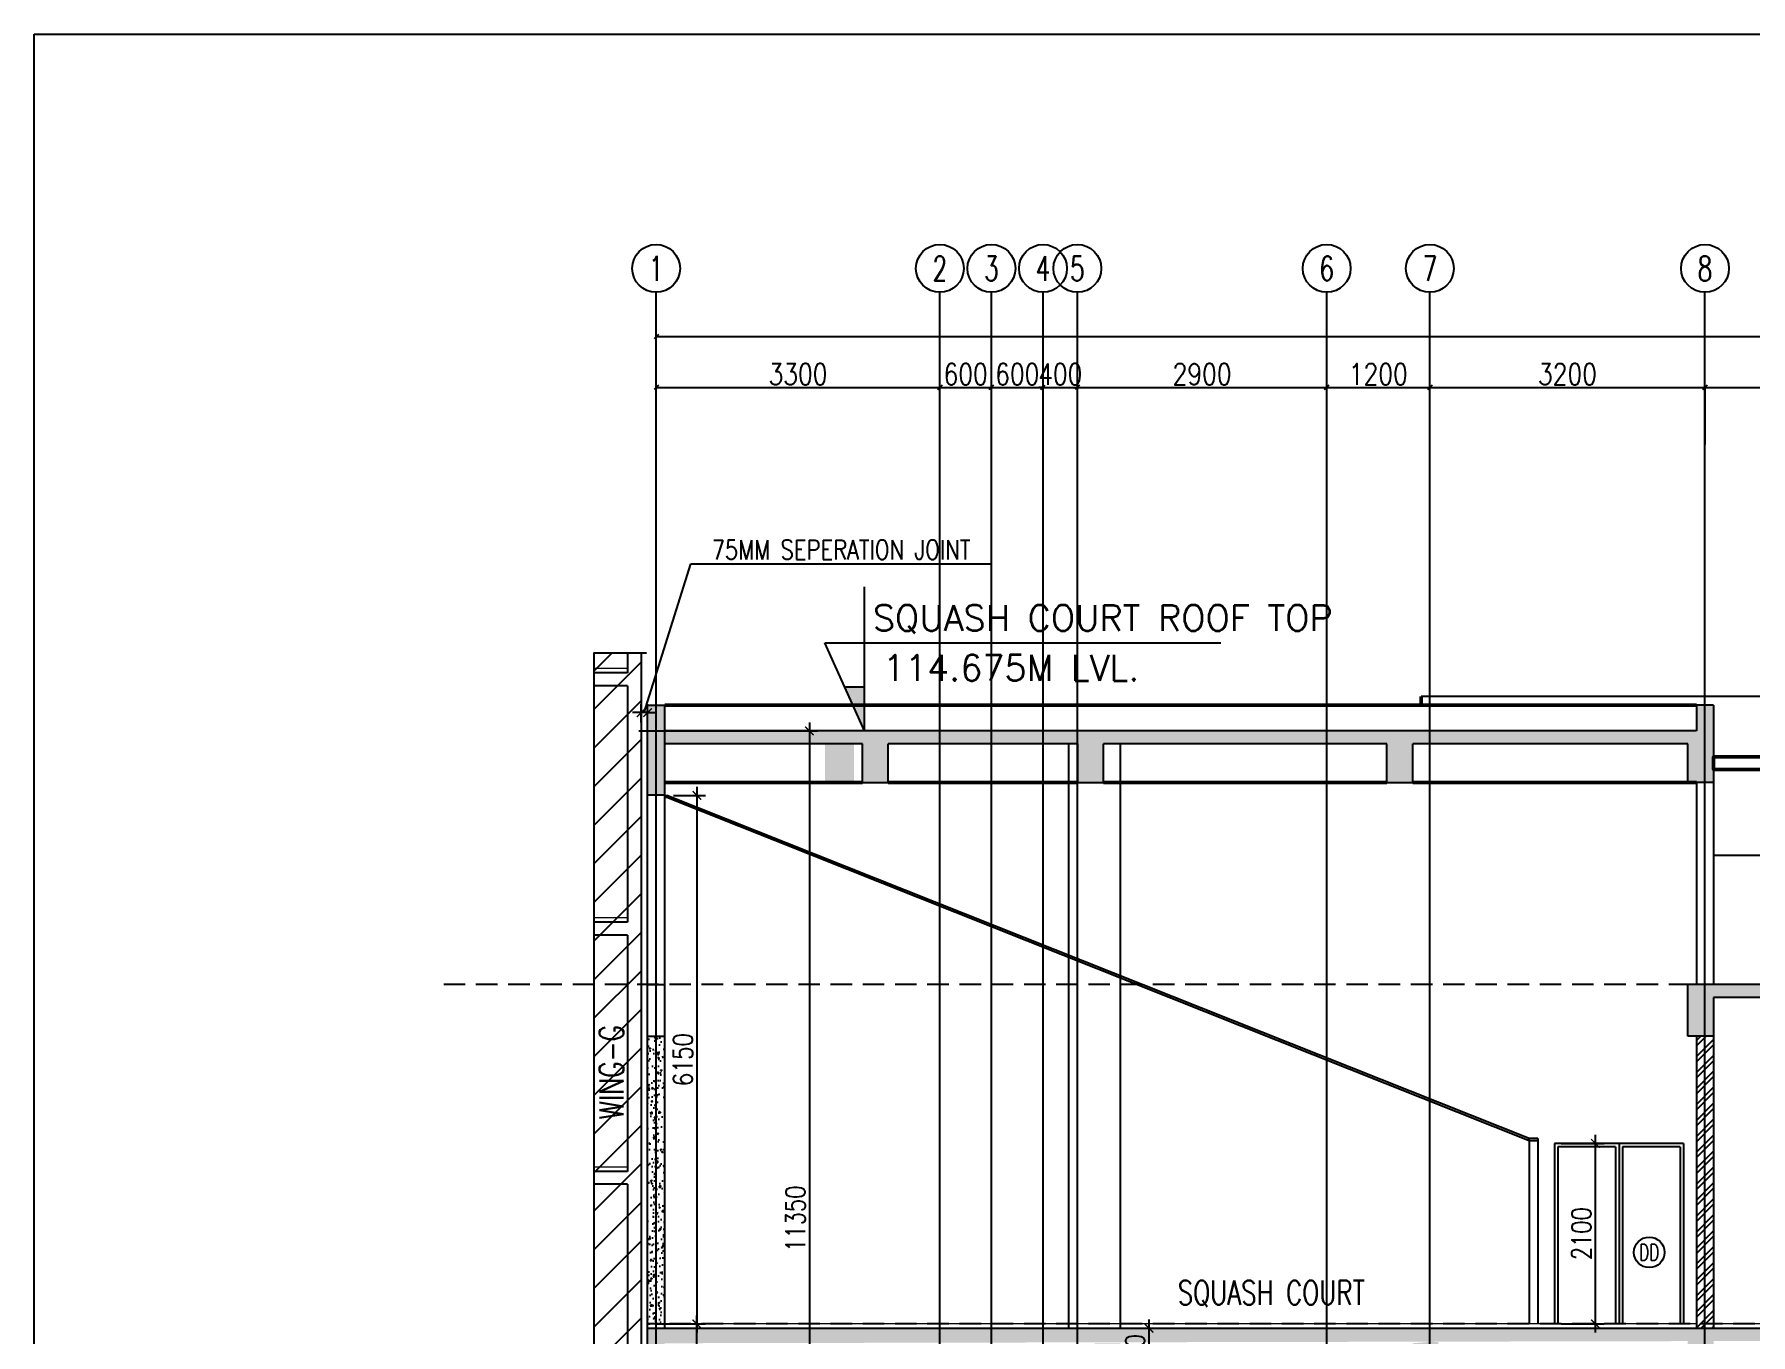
# Model space of a CAD drawing. Extents: x -32840 to 422982, y 280745 to 888746.
# Drawn here: x -32840 to -12876, y 459167 to 474298 of the extents above; entities that cross this region are included whole.
import ezdxf
from ezdxf.enums import TextEntityAlignment as Align

# ---------------------------------------------------------------- set-up
doc = ezdxf.new("R2010")
doc.units = 0
doc.header["$LTSCALE"] = 1000
doc.header["$PDMODE"] = 3
for name, pattern in [('CONTINOUS', [0]), ('DASHDOT', [1, 0.5, -0.25, 0, -0.25]), ('HIDDEN', [0.375, 0.25, -0.125])]:
    doc.linetypes.add(name, pattern=pattern)
doc.layers.get('Defpoints').update_dxf_attribs({"linetype": 'HIDDEN'})
for name, color, linetype in [('a-dim', 3, 'Continuous'), ('A-Door-Win', 1, 'Continuous'), ('A-Ele  2', 6, 'Continuous'), ('A-Elev 01', 7, 'Continuous'), ('A-Elev 03', 4, 'Continuous'), ('A-GRID', 31, 'DASHDOT'), ('A-GRID NO', 40, 'CONTINOUS'), ('A-HAT', 8, 'Continuous'), ('A-LVL', 31, 'HIDDEN'), ('A-RD', 6, 'Continuous'), ('A-Tag LVl', 2, 'Continuous'), ('A-TAG-DW', 2, 'Continuous'), ('A-WALL', 7, 'CONTINOUS'), ('a-win', 1, 'Continuous'), ('I-False Ceiling', 7, 'Continuous')]:
    doc.layers.add(name, color=color, linetype=linetype)
doc.layers.add('A-Dim grid', color=3, linetype='Continuous', transparency=0.5)
doc.layers.add('A-FLOR', color=2, linetype='Continuous', lineweight=18)
doc.styles.add('ROMANS', font='romans.shx', dxfattribs={"width": 0.8})
doc.dimstyles.new('A-Dim Grid', dxfattribs={"dimscale": 100, "dimtxt": 2.5, "dimasz": 0.5, "dimexe": 0, "dimexo": 0, "dimgap": 0.3, "dimtad": 1, "dimdec": 0, "dimlfac": -0.01, "dimzin": 3, "dimdsep": 46, "dimtxsty": 'ROMANS', "dimblk": 'OBLIQUE', "dimcen": 5, "dimclrd": 256, "dimclre": 8, "dimclrt": 4, "dimadec": 0, "dimazin": 0, "dimtfac": 1, "dimtdec": 0, "dimtix": 1, "dimtmove": 1, "dimatfit": 3, "dimfxl": 1, "dimfrac": 2, "dimtolj": 1, "dimtzin": 3, "dimlwd": -1, "dimarcsym": 0})
doc.dimstyles.new('dim-1', dxfattribs={"dimscale": 100, "dimtxt": 2.25, "dimasz": 1, "dimexe": 1, "dimexo": 1, "dimgap": 0.5, "dimtad": 1, "dimdec": 0, "dimzin": 3, "dimdsep": 46, "dimtxsty": 'ROMANS', "dimblk": 'ARCHTICK', "dimcen": 0.0625, "dimdle": 1, "dimclrd": 256, "dimclre": 256, "dimclrt": 6, "dimadec": 0, "dimazin": 0, "dimtfac": 1, "dimtdec": 0, "dimtix": 1, "dimtmove": 1, "dimatfit": 3, "dimfxl": 1, "dimfrac": 2, "dimtolj": 1, "dimtzin": 3, "dimarcsym": 0})
pattern_1 = [(50, (1734.44, 0), (182.18467, -15.939086), [19.05, -209.55]), (355, (1734.44, 0), (-35.24342, 191.056845), [15.24, -167.640584]), (100.451445, (1749.62, -1.33), (146.94125, 175.11775), [16.19001, -178.090245]), (46.1842, (1734.44, 50.8), (271.07904, -42.04233), [28.575, -314.325]), (96.63556, (1757.03, 47.3), (237.40413, 247.42612), [24.28502, -267.1356]), (351.18415, (1734.44, 50.8), (237.40413, 247.42612), [22.85997, -251.45973]), (21, (1759.84, 38.1), (151.61439, -102.2652), [19.05, -209.55]), (326, (1759.84, 38.1), (61.80203, 184.187966), [15.24, -167.64]), (71.451445, (1772.48, 29.58), (213.41642, 81.92277), [16.19001, -178.08994]), (37.5, (1734.44, 0), (3.088603, 84.555039), [0, -165.608, 0, -170.18, 0, -168.275]), (7.5, (1734.44, 0), (66.819663, 100.180575), [0, -97.028, 0, -161.798, 0, -64.135]), (327.5, (1677.8, 0), (135.590595, -5.728744), [0, -63.5, 0, -198.12, 0, -262.89]), (317.5, (1652.4, 0), (148.12918, 25.42649), [0, -82.55, 0, -131.572, 0, -186.69])]

# ---------------------------------------------------------------- blocks, each defined once
blk = doc.blocks.new('_ArchTick')
at = {"color": 0, "linetype": 'ByBlock', "const_width": 0.15}
blk.add_lwpolyline([(-0.5, -0.5), (0.5, 0.5)], dxfattribs=at)
blk = doc.blocks.new('*D1885')
at = {"layer": 'a-dim', "lineweight": -2, "transparency": 16777216}
for p, q in [((-15080, 461392), (-14582, 461392)), ((-14682, 459192), (-14682, 461492)), ((-15080, 459292), (-14582, 459292))]:
    blk.add_line(p, q, dxfattribs=at)
at = {"layer": 'Defpoints', "color": 0, "transparency": 16777216}
for p in [(-15180, 461392), (-14682, 461392), (-15180, 459292)]:
    blk.add_point(p, dxfattribs=at)
at = {"layer": 'a-dim', "lineweight": -2, "transparency": 16777216, "xscale": 100, "yscale": 100, "zscale": 100}
for p, rotation in [((-14682, 461392), 90), ((-14682, 459292), 270)]:
    blk.add_blockref('_ArchTick', p, dxfattribs=dict(at, rotation=rotation))
at = {"layer": 'a-dim', "color": 6, "transparency": 16777216, "insert": (-14845, 460342), "char_height": 225, "attachment_point": 5, "rotation": 90, "style": 'ROMANS'}
blk.add_mtext('\\A1;2100', dxfattribs=at)
blk = doc.blocks.new('RD')
at = {"style": 'ROMANS', "width": 0.75}
for tag, p in [('RT', (10.24, 14.08)), ('SZ', (10.24, 2.74))]:
    blk.add_attdef(tag, text='', height=9, dxfattribs=at).set_placement(p, align=Align.CENTER)
blk = doc.blocks.new('*D1889')
at = {"layer": 'a-dim', "lineweight": -2, "transparency": 16777216}
for p, q in [((-25134, 455192), (-25134, 459392)), ((-25607, 459292), (-25034, 459292)), ((-25407, 455292), (-25034, 455292))]:
    blk.add_line(p, q, dxfattribs=at)
at = {"layer": 'Defpoints', "color": 0, "transparency": 16777216}
for p in [(-25707, 459292), (-25134, 459292), (-25507, 455292)]:
    blk.add_point(p, dxfattribs=at)
at = {"layer": 'a-dim', "lineweight": -2, "transparency": 16777216, "xscale": 100, "yscale": 100, "zscale": 100}
for p, rotation in [((-25134, 459292), 90), ((-25134, 455292), 270)]:
    blk.add_blockref('_ArchTick', p, dxfattribs=dict(at, rotation=rotation))
at = {"layer": 'a-dim', "color": 6, "transparency": 16777216, "insert": (-25296, 457292), "char_height": 225, "attachment_point": 5, "rotation": 90, "style": 'ROMANS'}
blk.add_mtext('\\A1;4000', dxfattribs=at)
blk = doc.blocks.new('*D1890')
at = {"layer": 'a-dim', "lineweight": -2, "transparency": 16777216}
for p, q in [((-25407, 465442), (-25034, 465442)), ((-25134, 465542), (-25134, 459192)), ((-25099, 459292), (-25034, 459292))]:
    blk.add_line(p, q, dxfattribs=at)
at = {"layer": 'Defpoints', "color": 0, "transparency": 16777216}
for p in [(-25507, 465442), (-25199, 459292), (-25134, 459292)]:
    blk.add_point(p, dxfattribs=at)
at = {"layer": 'a-dim', "lineweight": -2, "transparency": 16777216, "xscale": 100, "yscale": 100, "zscale": 100}
for p, rotation in [((-25134, 465442), 90), ((-25134, 459292), 270)]:
    blk.add_blockref('_ArchTick', p, dxfattribs=dict(at, rotation=rotation))
at = {"layer": 'a-dim', "color": 6, "transparency": 16777216, "insert": (-25296, 462367), "char_height": 225, "attachment_point": 5, "rotation": 90, "style": 'ROMANS'}
blk.add_mtext('\\A1;6150', dxfattribs=at)
blk = doc.blocks.new('*D1891')
at = {"layer": 'a-dim', "lineweight": -2, "transparency": 16777216}
for p, q in [((-25807, 466192), (-23725, 466192)), ((-23825, 466292), (-23825, 454742)), ((-25607, 454842), (-23725, 454842))]:
    blk.add_line(p, q, dxfattribs=at)
at = {"layer": 'Defpoints', "color": 0, "transparency": 16777216}
for p in [(-25907, 466192), (-25707, 454842), (-23825, 454842)]:
    blk.add_point(p, dxfattribs=at)
at = {"layer": 'a-dim', "lineweight": -2, "transparency": 16777216, "xscale": 100, "yscale": 100, "zscale": 100}
for p, rotation in [((-23825, 466192), 90), ((-23825, 454842), 270)]:
    blk.add_blockref('_ArchTick', p, dxfattribs=dict(at, rotation=rotation))
at = {"layer": 'a-dim', "color": 6, "transparency": 16777216, "insert": (-23988, 460517), "char_height": 225, "attachment_point": 5, "rotation": 90, "style": 'ROMANS'}
blk.add_mtext('\\A1;11350', dxfattribs=at)
blk = doc.blocks.new('*D1909')
at = {"layer": 'a-dim', "lineweight": -2, "transparency": 16777216}
for p, q in [((-25745, 466405), (-25204, 468138)), ((-25204, 468138), (-21710, 468138)), ((-25782, 466405), (-25882, 466405)), ((-25782, 466292), (-25782, 466505)), ((-25707, 466405), (-25782, 466405)), ((-25707, 466405), (-25782, 466405)), ((-25707, 466292), (-25707, 466505)), ((-25707, 466405), (-25607, 466405))]:
    blk.add_line(p, q, dxfattribs=at)
at = {"layer": 'Defpoints', "color": 0, "transparency": 16777216}
for p in [(-25782, 466405), (-25782, 466192), (-25707, 466192)]:
    blk.add_point(p, dxfattribs=at)
at = {"layer": 'a-dim', "lineweight": -2, "transparency": 16777216, "xscale": 100, "yscale": 100, "zscale": 100}
blk.add_blockref('_ArchTick', (-25782, 466405), dxfattribs=at)
at = {"layer": 'a-dim', "lineweight": -2, "transparency": 16777216, "xscale": 100, "yscale": 100, "zscale": 100, "rotation": 180}
blk.add_blockref('_ArchTick', (-25707, 466405), dxfattribs=at)
at = {"layer": 'a-dim', "color": 6, "transparency": 16777216, "insert": (-23457, 468301), "char_height": 225, "attachment_point": 5, "style": 'ROMANS'}
blk.add_mtext('\\A1;75MM SEPERATION JOINT', dxfattribs=at)
blk = doc.blocks.new('TAG-LVL-SEC')
blk.add_hatch(color=256).paths.add_polyline_path([(0, 3.42), (-1.53, 3.42), (0, 0)])
for p, q in [((0, 0), (0, 11.17)), ((0, 0), (-3.06, 6.83)), ((-3.06, 6.83), (27.63, 6.83)), ((-1.53, 3.42), (0, 3.42))]:
    blk.add_line(p, q)
at = {"color": 6, "style": 'ROMANS'}
for tag, p in [('LEVEL', (1.61, 7.76)), ('LEVELTAG', (1.44, 3.9))]:
    blk.add_attdef(tag, p, '', height=2, dxfattribs=at)
blk = doc.blocks.new('*D1911')
at = {"layer": 'a-dim', "lineweight": -2, "transparency": 16777216}
for p, q in [((-20107, 459242, 0), (-19774, 459242, 0)), ((-19874, 458542, 0), (-19874, 459342, 0)), ((-20107, 458642, 0), (-19774, 458642, 0))]:
    blk.add_line(p, q, dxfattribs=at)
at = {"layer": 'Defpoints', "color": 0, "transparency": 16777216}
for p in [(-20207, 459242, 0), (-19874, 459242, 0), (-20207, 458642, 0)]:
    blk.add_point(p, dxfattribs=at)
at = {"layer": 'a-dim', "lineweight": -2, "transparency": 16777216, "xscale": 100, "yscale": 100, "zscale": 100}
for p, rotation in [((-19874, 459242, 0), 90), ((-19874, 458642, 0), 270)]:
    blk.add_blockref('_ArchTick', p, dxfattribs=dict(at, rotation=rotation))
at = {"layer": 'a-dim', "color": 6, "transparency": 16777216, "insert": (-20036, 458942, 0), "char_height": 225, "attachment_point": 5, "rotation": 90, "style": 'ROMANS'}
blk.add_mtext('\\A1;600', dxfattribs=at)
blk = doc.blocks.new('TAG-DOOR-WINOW')
blk.add_circle((0, 0), 2.37)
at = {"color": 6, "style": 'ROMANS', "width": 0.7}
blk.add_attdef('DW', text='', height=2.5, dxfattribs=at).set_placement((0, 0), align=Align.MIDDLE_CENTER)
blk = doc.blocks.new('Tag-Stair-No')
blk.add_circle((0, 0), 1.369)
at = {"color": 6, "style": 'ROMANS', "width": 0.7}
blk.add_attdef('SN', text='', height=1.4, dxfattribs=at).set_placement((0, -0.003), align=Align.MIDDLE)
blk = doc.blocks.new('_Oblique')
at = {"color": 0, "linetype": 'ByBlock', "lineweight": -2}
blk.add_line((-0.5, -0.5), (0.5, 0.5), dxfattribs=at)
at = {"color": 0, "linetype": 'ByBlock'}
blk.add_line((-0.5, -0.5), (0.5, 0.5), dxfattribs=at)
blk = doc.blocks.new('*D1892')
at = {"layer": 'A-Dim grid', "color": 8, "lineweight": -2, "transparency": 16777216}
for p, q in [((-25607, 469524, 0), (-25607, 470189, 0)), ((-22307, 469524, 0), (-22307, 470189, 0))]:
    blk.add_line(p, q, dxfattribs=at)
at = {"layer": 'A-Dim grid', "transparency": 16777216}
blk.add_line((-25607, 470189, 0), (-22307, 470189, 0), dxfattribs=at)
at = {"layer": 'Defpoints', "color": 0, "transparency": 16777216}
for p in [(-22307, 470189, 0), (-25607, 469524, 0), (-22307, 469524, 0)]:
    blk.add_point(p, dxfattribs=at)
at = {"layer": 'A-Dim grid', "transparency": 16777216, "xscale": 50, "yscale": 50, "zscale": 50, "rotation": 180}
blk.add_blockref('_Oblique', (-25607, 470189, 0), dxfattribs=at)
at = {"layer": 'A-Dim grid', "transparency": 16777216, "xscale": 50, "yscale": 50, "zscale": 50}
blk.add_blockref('_Oblique', (-22307, 470189, 0), dxfattribs=at)
at = {"layer": 'A-Dim grid', "color": 4, "transparency": 16777216, "insert": (-23957, 470344, 0), "char_height": 250, "attachment_point": 5, "style": 'ROMANS'}
blk.add_mtext('\\A1;3300', dxfattribs=at)
blk = doc.blocks.new('*D1893')
at = {"layer": 'A-Dim grid', "color": 8, "lineweight": -2, "transparency": 16777216}
for p, q in [((-22307, 469524, 0), (-22307, 470189, 0)), ((-21707, 469524, 0), (-21707, 470189, 0))]:
    blk.add_line(p, q, dxfattribs=at)
at = {"layer": 'A-Dim grid', "transparency": 16777216}
blk.add_line((-22307, 470189, 0), (-21707, 470189, 0), dxfattribs=at)
at = {"layer": 'Defpoints', "color": 0, "transparency": 16777216}
for p in [(-21707, 470189, 0), (-22307, 469524, 0), (-21707, 469524, 0)]:
    blk.add_point(p, dxfattribs=at)
at = {"layer": 'A-Dim grid', "transparency": 16777216, "xscale": 50, "yscale": 50, "zscale": 50, "rotation": 180}
blk.add_blockref('_Oblique', (-22307, 470189, 0), dxfattribs=at)
at = {"layer": 'A-Dim grid', "transparency": 16777216, "xscale": 50, "yscale": 50, "zscale": 50}
blk.add_blockref('_Oblique', (-21707, 470189, 0), dxfattribs=at)
at = {"layer": 'A-Dim grid', "color": 4, "transparency": 16777216, "insert": (-22007, 470344, 0), "char_height": 250, "attachment_point": 5, "style": 'ROMANS'}
blk.add_mtext('\\A1;600', dxfattribs=at)
blk = doc.blocks.new('*D1894')
at = {"layer": 'A-Dim grid', "color": 8, "lineweight": -2, "transparency": 16777216}
for p, q in [((-21707, 469524, 0), (-21707, 470189, 0)), ((-21107, 469524, 0), (-21107, 470189, 0))]:
    blk.add_line(p, q, dxfattribs=at)
at = {"layer": 'A-Dim grid', "transparency": 16777216}
blk.add_line((-21707, 470189, 0), (-21107, 470189, 0), dxfattribs=at)
at = {"layer": 'Defpoints', "color": 0, "transparency": 16777216}
for p in [(-21107, 470189, 0), (-21707, 469524, 0), (-21107, 469524, 0)]:
    blk.add_point(p, dxfattribs=at)
at = {"layer": 'A-Dim grid', "transparency": 16777216, "xscale": 50, "yscale": 50, "zscale": 50, "rotation": 180}
blk.add_blockref('_Oblique', (-21707, 470189, 0), dxfattribs=at)
at = {"layer": 'A-Dim grid', "transparency": 16777216, "xscale": 50, "yscale": 50, "zscale": 50}
blk.add_blockref('_Oblique', (-21107, 470189, 0), dxfattribs=at)
at = {"layer": 'A-Dim grid', "color": 4, "transparency": 16777216, "insert": (-21407, 470344, 0), "char_height": 250, "attachment_point": 5, "style": 'ROMANS'}
blk.add_mtext('\\A1;600', dxfattribs=at)
blk = doc.blocks.new('*D1895')
at = {"layer": 'A-Dim grid', "transparency": 16777216}
for p, q in [((-21107, 470189, 0), (-21157, 470189, 0)), ((-21107, 470189, 0), (-20707, 470189, 0)), ((-20707, 470189, 0), (-20657, 470189, 0))]:
    blk.add_line(p, q, dxfattribs=at)
at = {"layer": 'A-Dim grid', "color": 8, "lineweight": -2, "transparency": 16777216}
for p, q in [((-21107, 469524, 0), (-21107, 470189, 0)), ((-20707, 469524, 0), (-20707, 470189, 0))]:
    blk.add_line(p, q, dxfattribs=at)
at = {"layer": 'Defpoints', "color": 0, "transparency": 16777216}
for p in [(-20707, 470189, 0), (-21107, 469524, 0), (-20707, 469524, 0)]:
    blk.add_point(p, dxfattribs=at)
at = {"layer": 'A-Dim grid', "transparency": 16777216, "xscale": 50, "yscale": 50, "zscale": 50}
blk.add_blockref('_Oblique', (-21107, 470189, 0), dxfattribs=at)
at = {"layer": 'A-Dim grid', "transparency": 16777216, "xscale": 50, "yscale": 50, "zscale": 50, "rotation": 180}
blk.add_blockref('_Oblique', (-20707, 470189, 0), dxfattribs=at)
at = {"layer": 'A-Dim grid', "color": 4, "transparency": 16777216, "insert": (-20907, 470344, 0), "char_height": 250, "attachment_point": 5, "style": 'ROMANS'}
blk.add_mtext('\\A1;400', dxfattribs=at)
blk = doc.blocks.new('*D1896')
at = {"layer": 'A-Dim grid', "color": 8, "lineweight": -2, "transparency": 16777216}
for p, q in [((-20707, 469524, 0), (-20707, 470189, 0)), ((-17807, 469524, 0), (-17807, 470189, 0))]:
    blk.add_line(p, q, dxfattribs=at)
at = {"layer": 'A-Dim grid', "transparency": 16777216}
blk.add_line((-20707, 470189, 0), (-17807, 470189, 0), dxfattribs=at)
at = {"layer": 'Defpoints', "color": 0, "transparency": 16777216}
for p in [(-17807, 470189, 0), (-20707, 469524, 0), (-17807, 469524, 0)]:
    blk.add_point(p, dxfattribs=at)
at = {"layer": 'A-Dim grid', "transparency": 16777216, "xscale": 50, "yscale": 50, "zscale": 50, "rotation": 180}
blk.add_blockref('_Oblique', (-20707, 470189, 0), dxfattribs=at)
at = {"layer": 'A-Dim grid', "transparency": 16777216, "xscale": 50, "yscale": 50, "zscale": 50}
blk.add_blockref('_Oblique', (-17807, 470189, 0), dxfattribs=at)
at = {"layer": 'A-Dim grid', "color": 4, "transparency": 16777216, "insert": (-19257, 470344, 0), "char_height": 250, "attachment_point": 5, "style": 'ROMANS'}
blk.add_mtext('\\A1;2900', dxfattribs=at)
blk = doc.blocks.new('*D1897')
at = {"layer": 'A-Dim grid', "color": 8, "lineweight": -2, "transparency": 16777216}
for p, q in [((-17807, 469524, 0), (-17807, 470189, 0)), ((-16607, 469524, 0), (-16607, 470189, 0))]:
    blk.add_line(p, q, dxfattribs=at)
at = {"layer": 'A-Dim grid', "transparency": 16777216}
blk.add_line((-17807, 470189, 0), (-16607, 470189, 0), dxfattribs=at)
at = {"layer": 'Defpoints', "color": 0, "transparency": 16777216}
for p in [(-16607, 470189, 0), (-17807, 469524, 0), (-16607, 469524, 0)]:
    blk.add_point(p, dxfattribs=at)
at = {"layer": 'A-Dim grid', "transparency": 16777216, "xscale": 50, "yscale": 50, "zscale": 50, "rotation": 180}
blk.add_blockref('_Oblique', (-17807, 470189, 0), dxfattribs=at)
at = {"layer": 'A-Dim grid', "transparency": 16777216, "xscale": 50, "yscale": 50, "zscale": 50}
blk.add_blockref('_Oblique', (-16607, 470189, 0), dxfattribs=at)
at = {"layer": 'A-Dim grid', "color": 4, "transparency": 16777216, "insert": (-17207, 470344, 0), "char_height": 250, "attachment_point": 5, "style": 'ROMANS'}
blk.add_mtext('\\A1;1200', dxfattribs=at)
blk = doc.blocks.new('*D1898')
at = {"layer": 'A-Dim grid', "color": 8, "lineweight": -2, "transparency": 16777216}
for p, q in [((-16607, 469524, 0), (-16607, 470189, 0)), ((-13407, 469524, 0), (-13407, 470189, 0))]:
    blk.add_line(p, q, dxfattribs=at)
at = {"layer": 'A-Dim grid', "transparency": 16777216}
blk.add_line((-16607, 470189, 0), (-13407, 470189, 0), dxfattribs=at)
at = {"layer": 'Defpoints', "color": 0, "transparency": 16777216}
for p in [(-13407, 470189, 0), (-16607, 469524, 0), (-13407, 469524, 0)]:
    blk.add_point(p, dxfattribs=at)
at = {"layer": 'A-Dim grid', "transparency": 16777216, "xscale": 50, "yscale": 50, "zscale": 50, "rotation": 180}
blk.add_blockref('_Oblique', (-16607, 470189, 0), dxfattribs=at)
at = {"layer": 'A-Dim grid', "transparency": 16777216, "xscale": 50, "yscale": 50, "zscale": 50}
blk.add_blockref('_Oblique', (-13407, 470189, 0), dxfattribs=at)
at = {"layer": 'A-Dim grid', "color": 4, "transparency": 16777216, "insert": (-15007, 470344, 0), "char_height": 250, "attachment_point": 5, "style": 'ROMANS'}
blk.add_mtext('\\A1;3200', dxfattribs=at)
blk = doc.blocks.new('*D1899')
at = {"layer": 'A-Dim grid', "color": 8, "lineweight": -2, "transparency": 16777216}
for p, q in [((-13407, 469524, 0), (-13407, 470189, 0)), ((-6907, 469524, 0), (-6907, 470189, 0))]:
    blk.add_line(p, q, dxfattribs=at)
at = {"layer": 'A-Dim grid', "transparency": 16777216}
blk.add_line((-13407, 470189, 0), (-6907, 470189, 0), dxfattribs=at)
at = {"layer": 'Defpoints', "color": 0, "transparency": 16777216}
for p in [(-6907, 470189, 0), (-13407, 469524, 0), (-6907, 469524, 0)]:
    blk.add_point(p, dxfattribs=at)
at = {"layer": 'A-Dim grid', "transparency": 16777216, "xscale": 50, "yscale": 50, "zscale": 50, "rotation": 180}
blk.add_blockref('_Oblique', (-13407, 470189, 0), dxfattribs=at)
at = {"layer": 'A-Dim grid', "transparency": 16777216, "xscale": 50, "yscale": 50, "zscale": 50}
blk.add_blockref('_Oblique', (-6907, 470189, 0), dxfattribs=at)
at = {"layer": 'A-Dim grid', "color": 4, "transparency": 16777216, "insert": (-10157, 470344, 0), "char_height": 250, "attachment_point": 5, "style": 'ROMANS'}
blk.add_mtext('\\A1;6500', dxfattribs=at)
blk = doc.blocks.new('*D1902')
at = {"layer": 'A-Dim grid', "color": 8, "lineweight": -2, "transparency": 16777216}
for p, q in [((-25607, 470117, 0), (-25607, 470781, 0)), ((8093, 470117, 0), (8093, 470781, 0))]:
    blk.add_line(p, q, dxfattribs=at)
at = {"layer": 'A-Dim grid', "transparency": 16777216}
blk.add_line((-25607, 470781, 0), (8093, 470781, 0), dxfattribs=at)
at = {"layer": 'Defpoints', "color": 0, "transparency": 16777216}
for p in [(8093, 470781, 0), (-25607, 470117, 0), (8093, 470117, 0)]:
    blk.add_point(p, dxfattribs=at)
at = {"layer": 'A-Dim grid', "transparency": 16777216, "xscale": 50, "yscale": 50, "zscale": 50, "rotation": 180}
blk.add_blockref('_Oblique', (-25607, 470781, 0), dxfattribs=at)
at = {"layer": 'A-Dim grid', "transparency": 16777216, "xscale": 50, "yscale": 50, "zscale": 50}
blk.add_blockref('_Oblique', (8093, 470781, 0), dxfattribs=at)
at = {"layer": 'A-Dim grid', "color": 4, "transparency": 16777216, "insert": (-8757, 470936, 0), "char_height": 250, "attachment_point": 5, "style": 'ROMANS'}
blk.add_mtext('\\A1;33700', dxfattribs=at)

msp = doc.modelspace()

# ---------------------------------------------------------------- hatches: boundary and pattern name
at = {"layer": 'A-HAT'}
h = msp.add_hatch(dxfattribs=at)
h.set_pattern_fill('ANSI31', color=8, scale=100)
h.set_pattern_definition([(45, (-347743.63, 1214129.2), (-224.5064, 224.5064), [])])
h.paths.add_polyline_path([(-25782.5, 467098.1), (-26332.8, 467098.1), (-26332.8, 454242.2), (-25782.5, 454242.2)])
h.paths.add_polyline_path([(-25916.5, 461564.7), (-25916.5, 462874.7), (-26336.5, 462874.7), (-26336.5, 461564.7)], flags=9)
at = {"layer": 'I-False Ceiling'}
h = msp.add_hatch(dxfattribs=at)
h.set_pattern_fill('AR-CONC', color=8)
h.set_pattern_definition(pattern_1)
h.paths.add_polyline_path([(-9907.5, 463092.2), (-7107.5, 463092.2), (-7107.5, 462642.2), (-6807.5, 462642.2), (-6807.5, 463092.2), (-4057.5, 463092.2), (-4057.5, 462642.2), (-3757.5, 462642.2), (-3757.5, 463092.2), (-1007.5, 463092.2), (-1007.5, 462642.2), (-707.5, 462642.2), (-707.5, 463242.2), (-13607.5, 463242.2), (-13607.5, 462642.2), (-13307.5, 462642.2), (-13307.5, 463092.2), (-10207.5, 463092.2), (-10207.5, 462642.2), (-9907.5, 462642.2)])
h.paths.add_polyline_path([(-12895.7, 459914), (-8042.4, 459914), (-8042.4, 460554), (-12895.7, 460554)], flags=9)
h.paths.add_polyline_path([(-18308.5, 455448), (-16018.5, 455448), (-16018.5, 455868), (-18308.5, 455868)], flags=9)
h.paths.add_polyline_path([(-22240.4, 455448), (-20880.4, 455448), (-20880.4, 455868), (-22240.4, 455868)], flags=9)
h.paths.add_polyline_path([(-23556.7, 458454.5), (-22086.7, 458454.5), (-22086.7, 458874.5), (-23556.7, 458874.5)], flags=9)
h.paths.add_polyline_path([(-25036.2, 455448), (-23936.2, 455448), (-23936.2, 455868), (-25036.2, 455868)], flags=9)
h.paths.add_polyline_path([(-14676, 459968.8), (-14676, 460715.6), (-15013.5, 460715.6), (-15013.5, 459968.8)], flags=9)
h.paths.add_polyline_path([(-12506.3, 453037.3), (-8955, 453037.3), (-8955, 453735.8), (-12506.3, 453735.8)], flags=9)
h.paths.add_polyline_path([(-13473.1, 452729.4), (-12544.1, 452729.4), (-12544.1, 453418.7), (-13473.1, 453418.7)], flags=9)
h.paths.add_polyline_path([(-12449.4, 452648.5), (-11286.9, 452648.5), (-11286.9, 452986), (-12449.4, 452986)], flags=9)
h.paths.add_polyline_path([(-21063.6, 459413.2), (-19740.2, 459413.2), (-19740.2, 459873.2), (-21063.6, 459873.2)], flags=9)
h.paths.add_polyline_path([(-24966.4, 456918.8), (-24966.4, 457665.6), (-25303.9, 457665.6), (-25303.9, 456918.8)], flags=9)
h.paths.add_polyline_path([(-24966.4, 461998.1), (-24966.4, 462736.3), (-25303.9, 462736.3), (-25303.9, 461998.1)], flags=9)
h.paths.add_polyline_path([(-23819, 460071), (-23819, 460963.5), (-24156.5, 460963.5), (-24156.5, 460071)], flags=9)
h.paths.add_polyline_path([(-11670.7, 455351.1), (-10090.7, 455351.1), (-10090.7, 455771.1), (-11670.7, 455771.1)], flags=9)
h.paths.add_polyline_path([(-24966.4, 454779.6), (-24966.4, 455354.9), (-25303.9, 455354.9), (-25303.9, 454779.6)], flags=9)
h.paths.add_polyline_path([(-25916.5, 461564.7), (-25916.5, 462874.7), (-26336.5, 462874.7), (-26336.5, 461564.7)], flags=9)
h.paths.add_polyline_path([(-25210.2, 468132), (-21703.4, 468132), (-21703.4, 468469.5), (-25210.2, 468469.5)], flags=9)
h.paths.add_polyline_path([(-22959.3, 466701.6), (-19566.5, 466701.6), (-19566.5, 467151.6), (-22959.3, 467151.6)], flags=9)
h.paths.add_polyline_path([(-23125.7, 467245.9), (-16890, 467245.9), (-16890, 467738.7), (-23125.7, 467738.7)], flags=9)
h.paths.add_polyline_path([(-20167.8, 458658.8), (-20167.8, 459225.6), (-20505.3, 459225.6), (-20505.3, 458658.8)], flags=9)
h.paths.add_polyline_path([(-20945.2, 458300.2), (-20369.8, 458300.2), (-20369.8, 458637.7), (-20945.2, 458637.7)], flags=9)
h.paths.add_polyline_path([(-16167.8, 458658.8), (-16167.8, 459225.6), (-16505.3, 459225.6), (-16505.3, 458658.8)], flags=9)
h.paths.add_polyline_path([(-16945.2, 458300.2), (-16369.8, 458300.2), (-16369.8, 458637.7), (-16945.2, 458637.7)], flags=9)
h.paths.add_polyline_path([(-13745.1, 458269.5), (-13169.8, 458269.5), (-13169.8, 458607), (-13745.1, 458607)], flags=9)
h.paths.add_polyline_path([(-13688.7, 458658.8), (-13688.7, 459225.6), (-14026.2, 459225.6), (-14026.2, 458658.8)], flags=9)
h.paths.add_polyline_path([(-9567.8, 458658.8), (-9567.8, 459225.6), (-9905.3, 459225.6), (-9905.3, 458658.8)], flags=9)
h.paths.add_polyline_path([(-10345.1, 458300.2), (-9769.8, 458300.2), (-9769.8, 458637.7), (-10345.1, 458637.7)], flags=9)
h.paths.add_polyline_path([(-7245.1, 458289.5), (-6669.8, 458289.5), (-6669.8, 458627), (-7245.1, 458627)], flags=9)
h.paths.add_polyline_path([(-7216.3, 458658.8), (-7216.3, 459225.6), (-7553.8, 459225.6), (-7553.8, 458658.8)], flags=9)
h.paths.add_polyline_path([(-13745.1, 462269.5), (-13169.8, 462269.5), (-13169.8, 462607), (-13745.1, 462607)], flags=9)
h.paths.add_polyline_path([(-13688.7, 462658.8), (-13688.7, 463225.6), (-14026.2, 463225.6), (-14026.2, 462658.8)], flags=9)
h.paths.add_polyline_path([(-9567.8, 462658.8), (-9567.8, 463225.6), (-9905.3, 463225.6), (-9905.3, 462658.8)], flags=25)
h.paths.add_polyline_path([(-10345.1, 462300.2), (-9769.8, 462300.2), (-9769.8, 462637.7), (-10345.1, 462637.7)], flags=9)
h.paths.add_polyline_path([(-7245.1, 462289.5), (-6669.8, 462289.5), (-6669.8, 462627), (-7245.1, 462627)], flags=9)
h.paths.add_polyline_path([(-7216.3, 462658.8), (-7216.3, 463225.6), (-7553.8, 463225.6), (-7553.8, 462658.8)], flags=25)
h.paths.add_polyline_path([(-23345.1, 465283.6), (-22769.8, 465283.6), (-22769.8, 465621.1), (-23345.1, 465621.1)], flags=9)
h.paths.add_polyline_path([(-23306.3, 465608.8), (-23306.3, 466175.6), (-23643.8, 466175.6), (-23643.8, 465608.8)], flags=9)
h.paths.add_polyline_path([(-20795.1, 465283.6), (-20219.8, 465283.6), (-20219.8, 465621.1), (-20795.1, 465621.1)], flags=9)
h.paths.add_polyline_path([(-20756.3, 465608.8), (-20756.3, 466175.6), (-21093.8, 466175.6), (-21093.8, 465608.8)], flags=9)
h.paths.add_polyline_path([(-17200.1, 465283.6), (-16624.8, 465283.6), (-16624.8, 465621.1), (-17200.1, 465621.1)], flags=9)
h.paths.add_polyline_path([(-17161.3, 465608.8), (-17161.3, 466175.6), (-17498.8, 466175.6), (-17498.8, 465608.8)], flags=9)
h.paths.add_polyline_path([(-13745.1, 465219.5), (-13169.8, 465219.5), (-13169.8, 465557), (-13745.1, 465557)], flags=9)
h.paths.add_polyline_path([(-13688.7, 465608.8), (-13688.7, 466175.6), (-14026.2, 466175.6), (-14026.2, 465608.8)], flags=9)
h = msp.add_hatch(dxfattribs=at)
h.set_pattern_fill('AR-CONC', color=8)
h.set_pattern_definition(pattern_1)
h.paths.add_polyline_path([(-25507.5, 466492.2), (-25707.5, 466492.2), (-25707.5, 465443.2), (-25507.5, 465443.2)])
h.paths.add_polyline_path([(-22907.5, 466042.2), (-20702.5, 466042.2), (-20702.5, 465592.2), (-20402.5, 465592.2), (-20402.5, 466042.2), (-17107.5, 466042.2), (-17107.5, 465592.2), (-16807.5, 465592.2), (-16807.5, 466042.2), (-13607.5, 466042.2), (-13607.5, 465592.2), (-13307.5, 465592.2), (-13307.5, 466492.2), (-13507.5, 466492.2), (-13507.5, 466192.2), (-25507.5, 466192.2), (-25507.5, 466042.2), (-23207.5, 466042.2), (-23207.5, 465592.2), (-22907.5, 465592.2)])
h.paths.add_polyline_path([(-23306.3, 465608.8), (-23306.3, 466175.6), (-23643.8, 466175.6), (-23643.8, 465608.8)], flags=17)
h = msp.add_hatch(dxfattribs=at)
h.set_pattern_fill('AR-CONC', color=8)
h.set_pattern_definition(pattern_1)
h.paths.add_polyline_path([(-13607.5, 466192.2), (-25507.5, 466192.2), (-25507.5, 466042.2), (-13607.5, 466042.2)])
h.paths.add_polyline_path([(-13688.7, 465608.8), (-13688.7, 466175.6), (-14026.2, 466175.6), (-14026.2, 465608.8)], flags=9)
h = msp.add_hatch(dxfattribs=at)
h.set_pattern_fill('AR-CONC', color=8, scale=25)
h.set_pattern_definition([(50, (-25723.59, 576962.23), (179.31505, -15.68803), [18.75, -206.25]), (355, (-25723.6, 576962.23), (-34.68783, 188.04803), [15, -165]), (100.45144, (-25708.65, 576960.92), (144.6272, 172.36), [15.93505, -175.28553]), (46.1842, (-25723.6, 577012.23), (266.81033, -41.3798), [28.125, -309.375]), (96.63564, (-25701.36, 577008.78), (233.6655, 243.52965), [23.9026, -262.92844]), (351.18416, (-25723.6, 577012.23), (233.6655, 243.52965), [22.5, -247.5]), (21, (-25698.59, 576999.73), (149.22676, -100.65472), [18.75, -206.25]), (326, (-25698.6, 576999.73), (60.82883, 181.2875), [15, -165]), (71.45144, (-25686.16, 576991.34), (210.0556, 80.6328), [15.93505, -175.28553]), (37.5, (-25723.59, 576962.23), (3.039964, 83.223463), [0, -163, 0, -167.5, 0, -165.625]), (7.5, (-25723.59, 576962.23), (65.767384, 98.60293), [0, -95.5, 0, -159.25, 0, -63.125]), (327.5, (-25779.34, 576962.23), (133.45561, -5.638718), [0, -62.5, 0, -195, 0, -258.75]), (317.5, (-25804.34, 576962.23), (145.79654, 25.02625), [0, -81.25, 0, -129.5, 0, -183.75])])
h.paths.add_polyline_path([(-25507.5, 462642.2), (-25707.5, 462642.2), (-25707.5, 459292.2), (-25507.5, 459292.2)])
h = msp.add_hatch(dxfattribs=at)
h.set_pattern_fill('ANSI32', color=8, scale=350)
h.set_pattern_definition([(45, (-25723.59, 576962.23), (-92.80777, 92.80777), []), (45, (-25661.72, 576962.23), (-92.80777, 92.80777), [])])
h.paths.add_polyline_path([(-13307.5, 462642.2), (-13507.5, 462642.2), (-13507.5, 459292.2), (-13307.5, 459292.2)])
h.paths.add_polyline_path([(-13307.5, 459292.2), (-13507.5, 459292.2), (-13507.5, 459242.2), (-13307.5, 459242.2)])
h = msp.add_hatch(dxfattribs=at)
h.set_pattern_fill('AR-CONC', color=8)
h.set_pattern_definition(pattern_1)
h.paths.add_polyline_path([(-13607.5, 459242.2), (-25707.5, 459242.2), (-25707.5, 459067.2), (-13607.5, 459092.2)])
h.paths.add_polyline_path([(-25507.5, 459067.2), (-25707.5, 459067.2), (-25707.5, 458642.2), (-25507.5, 458642.2)])
h.paths.add_polyline_path([(-20207, 459067.2), (-20507, 459067.2), (-20507, 458642.2), (-20207, 458642.2)])
h.paths.add_polyline_path([(-16507.5, 459092.2), (-16807.5, 459067.2), (-16807.5, 458642.2), (-16507.5, 458642.2)])
h.paths.add_polyline_path([(-13307.5, 459092.2), (-13307.5, 459242.2), (-13607.5, 459242.2), (-13607.5, 459092.2), (-13607.5, 458642.2), (-13307.5, 458642.2)])
h.paths.add_polyline_path([(8192.5, 459242.2), (-13307.5, 459242.2), (-13307.5, 459092.2), (8192.5, 459092.2)])
h.paths.add_polyline_path([(-9907.5, 459092.2), (-10207.5, 459092.2), (-10207.5, 458642.2), (-9907.5, 458642.2)])
h.paths.add_polyline_path([(-6807.5, 459092.2), (-7107.5, 459092.2), (-7107.5, 458642.2), (-6807.5, 458642.2)])
h.paths.add_polyline_path([(-707.5, 459092.2), (-1007.5, 459092.2), (-1007.5, 458642.2), (-707.5, 458642.2)])
h.paths.add_polyline_path([(2093.2, 459092.2), (1893.2, 459092.2), (1893.2, 458642.2), (2093.2, 458642.2)])
h.paths.add_polyline_path([(4093.2, 459092.2), (3893.2, 459092.2), (3893.2, 458642.2), (4093.2, 458642.2)])
h.paths.add_polyline_path([(8192.5, 459092.2), (7892.5, 459092.2), (7892.5, 458642.2), (8192.5, 458642.2)])

# ---------------------------------------------------------------- linework, layer by layer
msp.add_lwpolyline([(-32840.5, 474297.9), (120491.4, 474297.9), (120491.4, 446301.2), (-32840.5, 446301.2)], close=True)
at = {"layer": 'A-Door-Win'}
for p, q in [((-13657.5, 461392.2), (-15157.5, 461392.2)), ((-15157.5, 461392.2), (-15157.5, 459292.2)), ((-14407.5, 461392.2), (-14407.5, 459292.2)), ((-13657.5, 461392.2), (-13657.5, 459292.2)), ((-14447.5, 461352.2), (-15117.5, 461352.2)), ((-15117.5, 461352.2), (-15117.5, 459292.2)), ((-14447.5, 461352.2), (-14447.5, 459292.2)), ((-13697.5, 461352.2), (-14367.5, 461352.2)), ((-14367.5, 461352.2), (-14367.5, 459292.2)), ((-13697.5, 461352.2), (-13697.5, 459292.2))]:
    msp.add_line(p, q, dxfattribs=at)
at = {"layer": 'A-Ele  2', "lineweight": 50}
for p, q in [((-25507.5, 466492.2), (-13507.5, 466492.2)), ((-25507.5, 465592.2), (-23207.5, 465592.2)), ((-22907.5, 465592.2), (-20702.5, 465592.2, 0)), ((-20402.5, 465592.2, 0), (-17107.5, 465592.2, 0)), ((-16807.5, 465592.2, 0), (-13507.5, 465592.2))]:
    msp.add_line(p, q, dxfattribs=at)
msp.add_lwpolyline([(-10007.5, 465742.2), (-10007.5, 465892.2), (-13307.5, 465892.2), (-13307.5, 465742.2)], close=True, dxfattribs=at)
at = {"layer": 'A-Elev 01', "color": 8}
msp.add_line((-10607.5, 464742.2), (-13307.5, 464742.2), dxfattribs=at)
at = {"layer": 'A-Elev 03'}
msp.add_line((-10007.5, 466592.2), (-16707.5, 466592.2), dxfattribs=at)
at = {"layer": 'A-Elev 03', "lineweight": 50}
msp.add_line((-16707.5, 466592.2), (-16707.5, 466492.2), dxfattribs=at)
at = {"layer": 'A-FLOR'}
for p, q in [((-25942.5, 466917.2), (-26332.8, 466917.2)), ((-25942.5, 464017.2), (-26332.8, 464017.2)), ((-25942.5, 461117.2), (-26332.8, 461117.2)), ((-13507.5, 459292.2), (-25507.5, 459292.2)), ((-1007.5, 459292.2), (-13307.5, 459292.2))]:
    msp.add_line(p, q, dxfattribs=at)
at = {"layer": 'A-GRID', "ltscale": 1000}
for p, q in [((-25607.5, 452041.6, 0), (-25607.5, 471295.8, 0)), ((-22307.5, 452041.6, 0), (-22307.5, 471295.8, 0)), ((-21707.5, 452041.6, 0), (-21707.5, 471295.8, 0)), ((-21107.5, 452041.6, 0), (-21107.5, 471295.8, 0)), ((-20707.5, 452041.6, 0), (-20707.5, 471295.8, 0)), ((-17807.5, 452041.6, 0), (-17807.5, 471295.8, 0)), ((-16607.5, 452041.6, 0), (-16607.5, 471295.8, 0)), ((-13407.5, 452041.6, 0), (-13407.5, 471295.8, 0))]:
    msp.add_line(p, q, dxfattribs=at)
at = {"layer": 'A-HAT'}
msp.add_lwpolyline([(-25720.5, 467098.1), (-26332.8, 467098.1), (-26332.8, 454211.1)], dxfattribs=at)
at = {"layer": 'A-LVL'}
for p, q in [((12671.6, 463242.2), (-28149.2, 463242.2)), ((12671.6, 459292.2), (-25710.9, 459292.2))]:
    msp.add_line(p, q, dxfattribs=at)
at = {"layer": 'A-WALL'}
for p, q in [((-25942.5, 467098.1), (-25942.5, 466867.2)), ((-25782.5, 467098.1), (-25782.5, 457417.2)), ((-25942.5, 466867.2), (-26332.8, 466867.2)), ((-25942.5, 466717.2), (-26332.8, 466717.2)), ((-25942.5, 466717.2), (-25942.5, 463967.2)), ((-25707.5, 465442.2), (-25707.5, 466492.2)), ((-25707.5, 466492.2), (-25507.5, 466492.2)), ((-25507.5, 465442.2), (-25507.5, 466492.2)), ((-13507.5, 466492.2), (-13507.5, 466192.2)), ((-13307.5, 466492.2), (-13507.5, 466492.2)), ((-13307.5, 466492.2), (-13307.5, 463242.2)), ((-13507.5, 466192.2), (-25507.5, 466192.2)), ((-23207.5, 466042.2), (-25507.5, 466042.2)), ((-23207.5, 465592.2), (-23207.5, 466042.2)), ((-22907.5, 465592.2), (-22907.5, 466042.2)), ((-20702.5, 466042.2, 0), (-22907.5, 466042.2)), ((-20702.5, 465592.2, 0), (-20702.5, 466042.2, 0)), ((-17107.5, 466042.2, 0), (-20402.5, 466042.2, 0)), ((-20402.5, 465592.2, 0), (-20402.5, 466042.2, 0)), ((-17107.5, 465592.2, 0), (-17107.5, 466042.2, 0)), ((-13607.5, 466042.2), (-16807.5, 466042.2, 0)), ((-16807.5, 465592.2, 0), (-16807.5, 466042.2, 0)), ((-13607.5, 465592.2), (-13607.5, 466042.2)), ((-23207.5, 465592.2), (-22907.5, 465592.2)), ((-20702.5, 465592.2, 0), (-20402.5, 465592.2, 0)), ((-17107.5, 465592.2, 0), (-16807.5, 465592.2, 0)), ((-13307.5, 465592.2), (-13607.5, 465592.2)), ((-13507.5, 465592.2), (-13507.5, 463242.2)), ((-25507.5, 465443.2), (-25707.5, 465443.2)), ((-25707.5, 459242.2), (-25707.5, 465442.2)), ((-25507.5, 459242.2), (-25507.5, 465442.2)), ((-25942.5, 463967.2), (-26332.8, 463967.2)), ((-25942.5, 463817.2), (-26332.8, 463817.2)), ((-25942.5, 463817.2), (-25942.5, 461067.2)), ((-25707.5, 463242.2), (-25507.5, 463242.2)), ((-707.5, 463242.2), (-13607.5, 463242.2)), ((-13607.5, 462642.2), (-13607.5, 463242.2)), ((-13307.5, 463092.2), (-13307.5, 459242.2)), ((-25707.5, 462642.2), (-25507.5, 462642.2)), ((-13307.5, 462642.2), (-13607.5, 462642.2)), ((-13507.5, 462642.2), (-13507.5, 459242.2)), ((-25942.5, 461067.2), (-26332.8, 461067.2)), ((-25942.5, 460917.2), (-26332.8, 460917.2)), ((-25942.5, 460917.2), (-25942.5, 458167.2)), ((-25707.5, 459242.2), (8192.5, 459242.2)), ((-25707.5, 458642.2), (-25707.5, 459242.2))]:
    msp.add_line(p, q, dxfattribs=at)
at = {"layer": 'A-WALL', "color": 8}
for p, q in [((-20807.5, 459242.2), (-20807.5, 466042.2)), ((-20207.5, 459242.2), (-20207.5, 466042.2))]:
    msp.add_line(p, q, dxfattribs=at)
at = {"layer": 'A-WALL'}
msp.add_lwpolyline([(-10207.5, 463092.2), (-13307.5, 463092.2)], dxfattribs=at)
at = {"layer": 'a-win'}
for p, q in [((-25507.5, 465442.2), (-25482.5, 465442.2)), ((-25482.5, 465416.5), (-25507.5, 465416.5)), ((-15451.8, 461448.2), (-25482.5, 465442.2)), ((-25482.5, 465416.5), (-25482.5, 465442.2)), ((-15451.8, 461422.5), (-25482.5, 465416.5)), ((-15351.8, 461448.2), (-15451.8, 461448.2)), ((-15451.8, 461422.2), (-15451.8, 461448.2)), ((-15351.8, 461422.5), (-15451.8, 461422.5)), ((-15451.8, 461422.2), (-15451.8, 459292.2)), ((-15351.8, 461448.2), (-15351.8, 459292.2))]:
    msp.add_line(p, q, dxfattribs=at)

# ---------------------------------------------------------------- block references
at = {"layer": 'A-GRID NO', "xscale": 203.2, "yscale": 203.2, "zscale": 203.2}
for p, values in [((-25607.5, 471574, 0), {'SN': '1'}), ((-22307.5, 471574, 0), {'SN': '2'}), ((-21707.5, 471574, 0), {'SN': '3'}), ((-21107.5, 471574, 0), {'SN': '4'}), ((-20707.5, 471574, 0), {'SN': '5'}), ((-17807.5, 471574, 0), {'SN': '6'}), ((-16607.5, 471574, 0), {'SN': '7'}), ((-13407.5, 471574, 0), {'SN': '8'})]:
    msp.add_blockref('Tag-Stair-No', p, dxfattribs=at).add_auto_attribs(values)
at = {"layer": 'A-RD'}
ref = msp.add_blockref('RD', (-25423.5, 462709.4), dxfattribs=dict(at, xscale=-40.00000000626291, yscale=40.00000000556133, zscale=40, rotation=90.00000262549959))
ref.add_attrib('RT', 'WING-G', dxfattribs={"height": 280, "rotation": 90, "style": 'ROMANS', "width": 0.75}).set_placement((-25986.5, 462219.7), align=Align.CENTER)
ref = msp.add_blockref('RD', (-18941.3, 458953.5, 0), dxfattribs=dict(at, xscale=40.00000000626291, yscale=40.00000000626291, zscale=40.00000000626291, rotation=359.9999973745001))
ref.add_attrib('RT', 'SQUASH COURT', dxfattribs={"height": 280, "rotation": 360, "style": 'ROMANS', "width": 0.75}).set_placement((-18451.5, 459516.5, 0), align=Align.CENTER)
at = {"layer": 'A-Tag LVl'}
ref = msp.add_blockref('TAG-LVL-SEC', (-23185.3, 466192.2), dxfattribs=dict(at, xscale=150, yscale=150, zscale=150))
ref.add_attrib('LEVEL', 'SQUASH COURT ROOF TOP', (-23086.4, 467356.6), dxfattribs={"layer": '0', "color": 6, "height": 300, "style": 'ROMANS'})
ref.add_attrib('LEVELTAG', '114.675M LVL.', (-22970, 466776.6), dxfattribs={"layer": '0', "color": 6, "height": 300, "style": 'ROMANS'})
at = {"layer": 'A-TAG-DW'}
ref = msp.add_blockref('TAG-DOOR-WINOW', (-14055.6, 460125.1, 0), dxfattribs=dict(at, xscale=75, yscale=75, zscale=75, rotation=334.3000000001243))
ref.add_attrib('DW', 'DD', dxfattribs={"layer": '0', "color": 6, "height": 187.5, "style": 'ROMANS', "width": 0.7}).set_placement((-14055.6, 460125.1, 0), align=Align.MIDDLE_CENTER)

# ---------------------------------------------------------------- dimensions: what is measured, and where the dimension line sits
at = {"layer": 'a-dim'}
dim = msp.add_linear_dim(base=(-25782.5, 466405.1), p1=(-25707.5, 466192.2), p2=(-25782.5, 466192.2), text='75MM SEPERATION JOINT', dimstyle='dim-1', dxfattribs=at)
dim.commit()
dim.dimension.update_dxf_attribs({"geometry": '*D1909', "text_midpoint": (-25154, 468138.3), "dimtype": 160})
for base, p1, p2, picture, middle in [((-23825.2, 454842.2), (-25907.5, 466192.2), (-25707.5, 454842.2), '*D1891', (-23987.7, 460517.2)), ((-25133.8, 459292.2), (-25507.5, 465442.2), (-25199.2, 459292.2), '*D1890', (-25296.3, 462367.2)), ((-14682.2, 461392.2), (-15179.6, 459292.2), (-15179.6, 461392.2), '*D1885', (-14844.7, 460342.2)), ((-25133.8, 459292.2), (-25507.5, 455292.2), (-25707.5, 459292.2), '*D1889', (-25296.3, 457292.2)), ((-19873.6, 459242.2, 0), (-20207, 458642.2, 0), (-20207, 459242.2, 0), '*D1911', (-20036.1, 458942.2, 0))]:
    dim = msp.add_linear_dim(base=base, p1=p1, p2=p2, angle=90, dimstyle='dim-1', dxfattribs=at)
    dim.commit()
    dim.dimension.update_dxf_attribs({"geometry": picture, "text_midpoint": middle})
at = {"layer": 'A-Dim grid'}
for base, p1, p2, picture, middle in [((8092.7, 470781.3, 0), (-25607.5, 470116.8, 0), (8092.7, 470116.8, 0), '*D1902', (-8757.4, 470936.3, 0)), ((-22307.5, 470188.6, 0), (-25607.5, 469524.2, 0), (-22307.5, 469524.2, 0), '*D1892', (-23957.5, 470343.6, 0)), ((-21707.5, 470188.6, 0), (-22307.5, 469524.2, 0), (-21707.5, 469524.2, 0), '*D1893', (-22007.5, 470343.6, 0)), ((-21107.5, 470188.6, 0), (-21707.5, 469524.2, 0), (-21107.5, 469524.2, 0), '*D1894', (-21407.5, 470343.6, 0)), ((-20707.5, 470188.6, 0), (-21107.5, 469524.2, 0), (-20707.5, 469524.2, 0), '*D1895', (-20907.5, 470343.6, 0)), ((-17807.5, 470188.6, 0), (-20707.5, 469524.2, 0), (-17807.5, 469524.2, 0), '*D1896', (-19257.5, 470343.6, 0)), ((-16607.5, 470188.6, 0), (-17807.5, 469524.2, 0), (-16607.5, 469524.2, 0), '*D1897', (-17207.5, 470343.6, 0)), ((-13407.5, 470188.6, 0), (-16607.5, 469524.2, 0), (-13407.5, 469524.2, 0), '*D1898', (-15007.5, 470343.6, 0)), ((-6907.5, 470188.6, 0), (-13407.5, 469524.2, 0), (-6907.5, 469524.2, 0), '*D1899', (-10157.5, 470343.6, 0))]:
    dim = msp.add_linear_dim(base=base, p1=p1, p2=p2, dimstyle='A-Dim Grid', dxfattribs=at)
    dim.commit()
    dim.dimension.update_dxf_attribs({"geometry": picture, "text_midpoint": middle})

doc.saveas('drawing.dxf')
